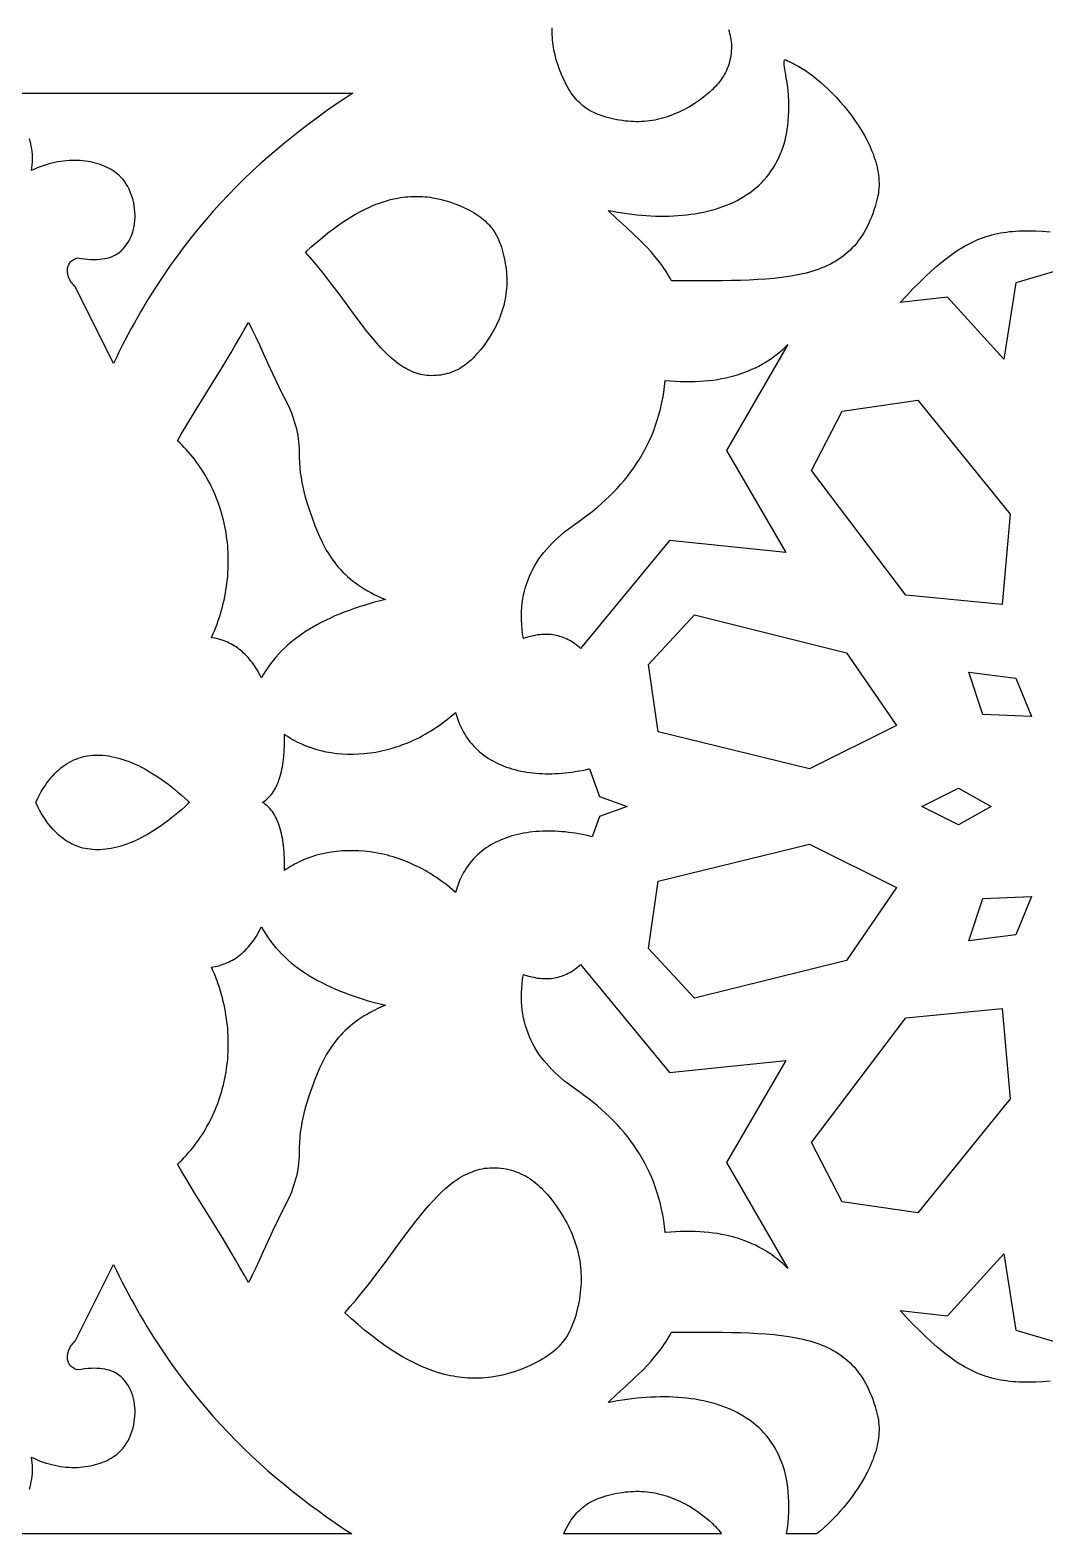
# Model space of a CAD drawing. Extents: x -575 to 575, y -425 to 425.
# Drawn here: x 411.7 to 468.1, y -365 to -281.5 of the extents above; entities that cross this region are included whole.
import ezdxf

# ---------------------------------------------------------------- set-up
doc = ezdxf.new("R2010")
doc.units = 0
doc.layers.add('LAYER_1', color=18, linetype='CONTINUOUS')

msp = doc.modelspace()

# ---------------------------------------------------------------- linework, layer by layer
at = {"layer": 'LAYER_1'}
for points in [[(450.505, -281.488), (450.543, -281.601), (450.577, -281.714), (450.607, -281.829), (450.631, -281.945), (450.651, -282.062), (450.665, -282.181), (450.674, -282.301), (450.678, -282.423), (450.676, -282.559), (450.67, -282.693), (450.658, -282.824), (450.642, -282.952), (450.621, -283.077), (450.595, -283.199), (450.564, -283.318), (450.529, -283.435), (450.489, -283.549), (450.445, -283.66), (450.397, -283.769), (450.345, -283.876), (450.289, -283.98), (450.229, -284.082), (450.165, -284.182), (450.098, -284.28), (450.026, -284.376), (449.952, -284.47), (449.874, -284.562), (449.793, -284.652), (449.708, -284.741), (449.621, -284.828), (449.437, -284.997), (449.242, -285.16), (449.037, -285.318), (448.823, -285.471), (448.6, -285.621), (448.339, -285.783), (448.207, -285.859), (448.075, -285.932), (447.941, -286.001), (447.807, -286.067), (447.672, -286.129), (447.536, -286.187), (447.4, -286.242), (447.262, -286.294), (447.124, -286.341), (446.984, -286.385), (446.844, -286.426), (446.703, -286.462), (446.561, -286.495), (446.417, -286.524), (446.273, -286.548), (446.128, -286.57), (445.982, -286.587), (445.836, -286.6), (445.688, -286.609), (445.539, -286.614), (445.389, -286.615), (445.238, -286.612), (445.086, -286.604), (444.932, -286.593), (444.778, -286.577), (444.623, -286.557), (444.467, -286.533), (444.309, -286.505), (444.151, -286.472), (443.991, -286.434), (443.699, -286.358), (443.546, -286.312), (443.388, -286.26), (443.228, -286.199), (443.065, -286.128), (442.901, -286.046), (442.736, -285.951), (442.572, -285.841), (442.49, -285.781), (442.409, -285.716), (442.328, -285.647), (442.248, -285.574), (442.168, -285.496), (442.089, -285.412), (442.011, -285.324), (441.934, -285.231), (441.858, -285.132), (441.784, -285.028), (441.711, -284.918), (441.639, -284.802), (441.569, -284.679), (441.5, -284.551), (441.364, -284.273), (441.24, -283.997), (441.13, -283.721), (441.033, -283.446), (440.949, -283.172), (440.878, -282.899), (440.821, -282.625), (440.797, -282.489), (440.776, -282.352), (440.759, -282.216), (440.746, -282.079), (440.735, -281.943), (440.728, -281.806), (440.724, -281.669), (440.724, -281.533), (440.727, -281.396)], [(410.18, -285.034), (429.644, -285.034), (429.157, -285.356), (428.674, -285.683), (428.193, -286.018), (427.716, -286.36), (427.243, -286.709), (426.773, -287.066), (426.308, -287.431), (425.846, -287.804), (425.389, -288.186), (424.936, -288.577), (424.487, -288.977), (424.043, -289.386), (423.604, -289.806), (423.169, -290.235), (422.74, -290.675), (422.316, -291.125), (421.897, -291.587), (421.484, -292.059), (421.077, -292.544), (420.675, -293.04), (420.279, -293.548), (419.889, -294.069), (419.506, -294.603), (419.129, -295.15), (418.758, -295.71), (418.575, -295.995), (418.394, -296.284), (418.215, -296.576), (418.037, -296.872), (417.861, -297.171), (417.687, -297.474), (417.514, -297.78), (417.343, -298.091), (417.175, -298.405), (417.008, -298.722), (416.842, -299.044), (416.679, -299.369), (416.518, -299.698), (416.358, -300.031), (414.248, -295.799), (414.194, -295.747), (414.144, -295.694), (414.097, -295.639), (414.053, -295.583), (414.012, -295.525), (413.974, -295.467), (413.94, -295.407), (413.91, -295.347), (413.883, -295.287), (413.859, -295.226), (413.839, -295.165), (413.823, -295.104), (413.811, -295.044), (413.802, -294.984), (413.797, -294.924), (413.796, -294.865), (413.799, -294.807), (413.806, -294.751), (413.817, -294.695), (413.832, -294.641), (413.852, -294.589), (413.875, -294.539), (413.903, -294.49), (413.936, -294.444), (413.972, -294.4), (414.013, -294.359), (414.059, -294.32), (414.109, -294.284), (414.164, -294.251), (414.224, -294.222), (414.288, -294.196), (414.357, -294.174), (414.557, -294.204), (414.75, -294.228), (414.933, -294.245), (415.109, -294.256), (415.277, -294.26), (415.437, -294.258), (415.59, -294.25), (415.735, -294.235), (415.873, -294.213), (416.005, -294.186), (416.129, -294.152), (416.247, -294.111), (416.358, -294.064), (416.463, -294.011), (416.563, -293.952), (416.656, -293.886), (416.777, -293.786), (416.889, -293.677), (416.992, -293.561), (417.085, -293.438), (417.17, -293.308), (417.246, -293.173), (417.314, -293.031), (417.373, -292.885), (417.423, -292.735), (417.465, -292.581), (417.499, -292.423), (417.524, -292.264), (417.541, -292.102), (417.55, -291.939), (417.552, -291.775), (417.545, -291.61), (417.531, -291.446), (417.509, -291.283), (417.479, -291.122), (417.442, -290.962), (417.397, -290.805), (417.345, -290.651), (417.286, -290.501), (417.22, -290.355), (417.147, -290.214), (417.067, -290.079), (416.98, -289.95), (416.886, -289.827), (416.786, -289.711), (416.679, -289.604), (416.566, -289.504), (416.446, -289.414), (416.339, -289.342), (416.229, -289.275), (416.114, -289.211), (415.997, -289.152), (415.875, -289.096), (415.75, -289.045), (415.622, -288.997), (415.492, -288.954), (415.358, -288.915), (415.221, -288.88), (415.082, -288.85), (414.94, -288.823), (414.796, -288.802), (414.65, -288.785), (414.501, -288.773), (414.351, -288.765), (414.199, -288.762), (414.046, -288.764), (413.89, -288.77), (413.734, -288.782), (413.576, -288.798), (413.417, -288.82), (413.258, -288.846), (413.097, -288.878), (412.936, -288.915), (412.774, -288.957), (412.612, -289.004), (412.449, -289.057), (412.287, -289.115), (412.125, -289.179), (411.962, -289.249), (411.8, -289.323), (411.826, -289.171), (411.845, -289.018), (411.856, -288.867), (411.861, -288.716), (411.859, -288.566), (411.851, -288.417), (411.838, -288.269), (411.818, -288.122), (411.792, -287.976), (411.762, -287.831), (411.726, -287.687), (411.685, -287.544)], [(474.364, -293.245), (466.47, -295.555), (465.808, -299.803), (462.669, -296.36), (460.047, -296.646), (460.415, -296.252), (460.771, -295.881), (461.115, -295.534), (461.45, -295.209), (461.775, -294.907), (462.093, -294.626), (462.405, -294.366), (462.559, -294.244), (462.712, -294.128), (462.864, -294.016), (463.015, -293.909), (463.166, -293.807), (463.316, -293.71), (463.465, -293.618), (463.615, -293.53), (463.765, -293.447), (463.914, -293.369), (464.064, -293.295), (464.215, -293.226), (464.366, -293.161), (464.518, -293.1), (464.671, -293.044), (464.825, -292.992), (464.98, -292.944), (465.136, -292.9), (465.294, -292.86), (465.454, -292.824), (465.616, -292.792), (465.78, -292.763), (465.946, -292.739), (466.114, -292.718), (466.285, -292.701), (466.458, -292.687), (466.635, -292.677), (466.814, -292.67), (466.996, -292.666), (467.182, -292.666), (467.564, -292.675), (467.961, -292.697), (468.374, -292.73)], [(468.374, -356.519), (467.961, -356.553), (467.564, -356.574), (467.182, -356.584), (466.996, -356.583), (466.814, -356.58), (466.635, -356.573), (466.458, -356.563), (466.285, -356.549), (466.114, -356.532), (465.946, -356.511), (465.78, -356.486), (465.616, -356.458), (465.454, -356.426), (465.294, -356.39), (465.136, -356.35), (464.98, -356.306), (464.825, -356.258), (464.671, -356.206), (464.518, -356.149), (464.366, -356.089), (464.215, -356.024), (464.064, -355.955), (463.914, -355.881), (463.765, -355.802), (463.615, -355.719), (463.465, -355.632), (463.316, -355.54), (463.166, -355.443), (463.015, -355.341), (462.864, -355.234), (462.712, -355.122), (462.559, -355.005), (462.405, -354.883), (462.093, -354.624), (461.775, -354.343), (461.45, -354.041), (461.115, -353.716), (460.771, -353.369), (460.415, -352.998), (460.047, -352.604), (462.669, -352.89), (465.808, -349.447), (466.47, -353.694), (474.364, -356.004)], [(411.685, -362.524), (411.726, -362.382), (411.762, -362.238), (411.792, -362.093), (411.818, -361.947), (411.838, -361.799), (411.851, -361.651), (411.859, -361.502), (411.861, -361.352), (411.856, -361.201), (411.845, -361.05), (411.826, -360.898), (411.8, -360.745), (411.962, -360.82), (412.125, -360.889), (412.287, -360.953), (412.449, -361.011), (412.612, -361.064), (412.774, -361.112), (412.936, -361.154), (413.097, -361.191), (413.258, -361.222), (413.417, -361.249), (413.576, -361.27), (413.734, -361.287), (413.89, -361.298), (414.046, -361.305), (414.199, -361.307), (414.351, -361.304), (414.501, -361.296), (414.65, -361.283), (414.796, -361.266), (414.94, -361.245), (415.082, -361.219), (415.221, -361.188), (415.358, -361.154), (415.492, -361.115), (415.622, -361.071), (415.75, -361.024), (415.875, -360.972), (415.997, -360.917), (416.114, -360.857), (416.229, -360.793), (416.339, -360.726), (416.446, -360.655), (416.566, -360.564), (416.679, -360.465), (416.786, -360.357), (416.886, -360.241), (416.98, -360.119), (417.067, -359.989), (417.147, -359.854), (417.22, -359.713), (417.286, -359.567), (417.345, -359.417), (417.397, -359.263), (417.442, -359.106), (417.479, -358.947), (417.509, -358.785), (417.531, -358.622), (417.545, -358.458), (417.552, -358.294), (417.55, -358.13), (417.541, -357.966), (417.524, -357.805), (417.499, -357.645), (417.465, -357.488), (417.423, -357.334), (417.373, -357.183), (417.314, -357.037), (417.246, -356.896), (417.17, -356.76), (417.085, -356.63), (416.992, -356.507), (416.889, -356.391), (416.777, -356.282), (416.656, -356.182), (416.563, -356.117), (416.463, -356.057), (416.358, -356.004), (416.247, -355.957), (416.129, -355.917), (416.005, -355.883), (415.873, -355.855), (415.735, -355.834), (415.59, -355.819), (415.437, -355.81), (415.277, -355.808), (415.109, -355.813), (414.933, -355.823), (414.75, -355.841), (414.557, -355.865), (414.357, -355.895), (414.288, -355.872), (414.224, -355.846), (414.164, -355.817), (414.109, -355.784), (414.059, -355.749), (414.013, -355.71), (413.972, -355.669), (413.936, -355.625), (413.903, -355.578), (413.875, -355.53), (413.852, -355.479), (413.832, -355.427), (413.817, -355.373), (413.806, -355.318), (413.799, -355.261), (413.796, -355.203), (413.797, -355.144), (413.802, -355.085), (413.811, -355.025), (413.823, -354.964), (413.839, -354.903), (413.859, -354.842), (413.883, -354.782), (413.91, -354.721), (413.94, -354.661), (413.974, -354.602), (414.012, -354.543), (414.053, -354.486), (414.097, -354.43), (414.144, -354.375), (414.194, -354.321), (414.248, -354.27), (416.358, -350.037), (416.518, -350.37), (416.679, -350.699), (416.842, -351.025), (417.008, -351.346), (417.175, -351.664), (417.343, -351.978), (417.514, -352.288), (417.687, -352.595), (417.861, -352.897), (418.037, -353.197), (418.215, -353.492), (418.394, -353.785), (418.575, -354.073), (418.758, -354.358), (419.129, -354.919), (419.506, -355.465), (419.889, -355.999), (420.279, -356.52), (420.675, -357.028), (421.077, -357.525), (421.484, -358.009), (421.897, -358.482), (422.316, -358.943), (422.74, -359.394), (423.169, -359.833), (423.604, -360.263), (424.043, -360.682), (424.487, -361.091), (424.936, -361.491), (425.389, -361.882), (425.846, -362.264), (426.308, -362.637), (426.773, -363.002), (427.243, -363.359), (427.716, -363.708), (428.193, -364.05), (428.674, -364.385), (429.157, -364.713), (429.592, -365), (410.209, -365)]]:
    msp.add_lwpolyline(points, dxfattribs=at)
for points in [[(453.696, -283.188), (453.739, -283.205), (453.789, -283.23), (453.916, -283.297), (453.991, -283.335), (454.076, -283.373), (454.241, -283.449), (454.416, -283.543), (454.601, -283.653), (454.795, -283.779), (454.996, -283.92), (455.203, -284.076), (455.415, -284.245), (455.63, -284.428), (455.848, -284.623), (456.067, -284.829), (456.286, -285.047), (456.504, -285.274), (456.72, -285.511), (456.932, -285.758), (457.139, -286.012), (457.341, -286.273), (457.535, -286.541), (457.721, -286.815), (457.898, -287.095), (458.063, -287.378), (458.217, -287.666), (458.289, -287.811), (458.358, -287.957), (458.423, -288.103), (458.484, -288.25), (458.542, -288.397), (458.595, -288.544), (458.644, -288.692), (458.689, -288.84), (458.73, -288.988), (458.765, -289.136), (458.796, -289.284), (458.822, -289.431), (458.843, -289.579), (458.859, -289.725), (458.87, -289.872), (458.874, -290.018), (458.874, -290.163), (458.867, -290.307), (458.854, -290.451), (458.836, -290.594), (458.811, -290.735), (458.779, -290.876), (458.721, -291.098), (458.659, -291.313), (458.594, -291.521), (458.524, -291.722), (458.451, -291.916), (458.373, -292.102), (458.292, -292.283), (458.207, -292.456), (458.118, -292.623), (458.025, -292.784), (457.929, -292.939), (457.828, -293.087), (457.724, -293.23), (457.616, -293.366), (457.504, -293.497), (457.388, -293.622), (457.268, -293.742), (457.145, -293.856), (457.017, -293.966), (456.886, -294.07), (456.751, -294.169), (456.612, -294.263), (456.469, -294.352), (456.323, -294.437), (456.173, -294.517), (456.018, -294.593), (455.861, -294.665), (455.699, -294.733), (455.533, -294.796), (455.364, -294.856), (455.191, -294.912), (455.014, -294.964), (454.833, -295.013), (454.648, -295.058), (454.46, -295.1), (454.267, -295.139), (454.071, -295.175), (453.872, -295.208), (453.461, -295.266), (453.035, -295.313), (452.593, -295.352), (452.137, -295.382), (451.666, -295.406), (451.179, -295.423), (450.678, -295.435), (450.161, -295.442), (449.63, -295.447), (447.354, -295.453), (447.273, -295.304), (447.189, -295.159), (447.103, -295.016), (447.013, -294.876), (446.921, -294.739), (446.827, -294.604), (446.632, -294.342), (446.427, -294.088), (446.215, -293.842), (445.995, -293.602), (445.77, -293.366), (445.538, -293.135), (445.301, -292.907), (444.817, -292.455), (444.321, -292.001), (443.822, -291.537), (444.09, -291.589), (444.357, -291.635), (444.623, -291.678), (444.889, -291.716), (445.153, -291.749), (445.416, -291.779), (445.678, -291.803), (445.938, -291.823), (446.197, -291.838), (446.454, -291.849), (446.709, -291.854), (446.962, -291.855), (447.213, -291.851), (447.461, -291.842), (447.707, -291.828), (447.95, -291.809), (448.191, -291.785), (448.428, -291.756), (448.663, -291.721), (448.894, -291.681), (449.122, -291.636), (449.346, -291.586), (449.567, -291.53), (449.784, -291.469), (449.997, -291.402), (450.206, -291.329), (450.41, -291.251), (450.611, -291.167), (450.806, -291.078), (450.997, -290.983), (451.184, -290.882), (451.365, -290.775), (451.541, -290.662), (451.712, -290.543), (451.878, -290.418), (452.038, -290.287), (452.192, -290.149), (452.341, -290.006), (452.483, -289.856), (452.62, -289.7), (452.75, -289.538), (452.874, -289.369), (452.991, -289.193), (453.102, -289.012), (453.206, -288.823), (453.302, -288.628), (453.392, -288.426), (453.474, -288.218), (453.549, -288.003), (453.617, -287.78), (453.677, -287.551), (453.729, -287.315), (453.773, -287.073), (453.808, -286.822), (453.836, -286.565), (453.855, -286.301), (453.865, -286.03), (453.867, -285.751), (453.86, -285.465), (453.844, -285.171), (453.819, -284.87), (453.785, -284.562), (453.741, -284.246), (453.687, -283.923), (453.632, -283.595), (453.614, -283.473), (453.604, -283.374), (453.601, -283.299), (453.605, -283.244), (453.616, -283.207), (453.624, -283.195), (453.635, -283.187), (453.647, -283.182), (453.662, -283.181)], [(433.254, -290.759), (433.391, -290.762), (433.527, -290.769), (433.664, -290.78), (433.8, -290.793), (433.937, -290.811), (434.073, -290.831), (434.21, -290.855), (434.483, -290.912), (434.757, -290.983), (435.031, -291.067), (435.306, -291.164), (435.581, -291.274), (435.858, -291.398), (436.135, -291.534), (436.264, -291.603), (436.386, -291.673), (436.502, -291.745), (436.612, -291.818), (436.717, -291.893), (436.816, -291.968), (436.909, -292.045), (436.997, -292.123), (437.08, -292.202), (437.158, -292.282), (437.232, -292.362), (437.301, -292.443), (437.365, -292.524), (437.426, -292.606), (437.535, -292.771), (437.63, -292.935), (437.713, -293.099), (437.783, -293.262), (437.844, -293.422), (437.897, -293.58), (437.942, -293.733), (438.019, -294.025), (438.056, -294.185), (438.089, -294.343), (438.118, -294.501), (438.142, -294.657), (438.162, -294.812), (438.178, -294.967), (438.189, -295.12), (438.196, -295.272), (438.199, -295.423), (438.199, -295.573), (438.193, -295.722), (438.184, -295.87), (438.171, -296.017), (438.154, -296.163), (438.133, -296.308), (438.108, -296.452), (438.079, -296.595), (438.047, -296.737), (438.01, -296.878), (437.97, -297.018), (437.926, -297.158), (437.878, -297.296), (437.827, -297.434), (437.772, -297.57), (437.713, -297.706), (437.651, -297.841), (437.585, -297.976), (437.516, -298.109), (437.444, -298.241), (437.368, -298.373), (437.205, -298.634), (437.056, -298.857), (436.902, -299.071), (436.744, -299.276), (436.581, -299.471), (436.412, -299.655), (436.325, -299.742), (436.237, -299.827), (436.147, -299.908), (436.055, -299.986), (435.961, -300.061), (435.865, -300.132), (435.767, -300.199), (435.667, -300.263), (435.565, -300.323), (435.461, -300.379), (435.354, -300.431), (435.245, -300.48), (435.133, -300.523), (435.019, -300.563), (434.903, -300.598), (434.783, -300.629), (434.661, -300.655), (434.536, -300.676), (434.409, -300.692), (434.278, -300.704), (434.144, -300.71), (434.007, -300.712), (433.886, -300.708), (433.765, -300.699), (433.647, -300.685), (433.529, -300.665), (433.413, -300.641), (433.299, -300.612), (433.185, -300.578), (433.073, -300.539), (432.962, -300.495), (432.852, -300.447), (432.743, -300.395), (432.635, -300.338), (432.528, -300.277), (432.421, -300.212), (432.316, -300.143), (432.211, -300.07), (432.107, -299.994), (432.004, -299.913), (431.799, -299.741), (431.596, -299.555), (431.394, -299.357), (431.194, -299.146), (430.994, -298.924), (430.794, -298.691), (430.594, -298.448), (430.394, -298.196), (430.192, -297.935), (429.784, -297.393), (428.937, -296.243), (428.49, -295.648), (428.26, -295.348), (428.024, -295.047), (427.783, -294.747), (427.535, -294.448), (427.281, -294.151), (427.019, -293.856), (427.336, -293.568), (427.649, -293.294), (427.959, -293.034), (428.265, -292.789), (428.568, -292.558), (428.868, -292.341), (429.166, -292.138), (429.46, -291.949), (429.752, -291.774), (430.042, -291.614), (430.329, -291.467), (430.615, -291.334), (430.898, -291.215), (431.18, -291.11), (431.46, -291.019), (431.739, -290.941), (432.017, -290.878), (432.155, -290.851), (432.293, -290.827), (432.431, -290.807), (432.568, -290.791), (432.706, -290.778), (432.843, -290.768), (432.98, -290.761), (433.117, -290.758)], [(423.957, -297.961), (424.062, -298.164), (424.261, -298.574), (424.458, -299.002), (424.667, -299.468), (424.904, -299.992), (425.183, -300.591), (425.519, -301.286), (425.714, -301.675), (425.928, -302.095), (426.01, -302.26), (426.089, -302.428), (426.163, -302.599), (426.233, -302.773), (426.299, -302.948), (426.36, -303.125), (426.416, -303.303), (426.467, -303.482), (426.512, -303.661), (426.552, -303.841), (426.586, -304.021), (426.614, -304.2), (426.637, -304.378), (426.652, -304.556), (426.662, -304.732), (426.664, -304.906), (426.667, -305.221), (426.68, -305.524), (426.702, -305.816), (426.732, -306.097), (426.77, -306.368), (426.815, -306.632), (426.867, -306.887), (426.926, -307.136), (426.99, -307.38), (427.059, -307.62), (427.132, -307.856), (427.21, -308.09), (427.374, -308.555), (427.547, -309.024), (427.669, -309.337), (427.8, -309.645), (427.941, -309.947), (428.015, -310.096), (428.093, -310.243), (428.175, -310.388), (428.26, -310.532), (428.349, -310.673), (428.442, -310.813), (428.539, -310.951), (428.641, -311.087), (428.747, -311.221), (428.858, -311.353), (428.974, -311.482), (429.096, -311.61), (429.223, -311.735), (429.355, -311.858), (429.494, -311.979), (429.638, -312.097), (429.789, -312.213), (429.946, -312.326), (430.11, -312.437), (430.281, -312.545), (430.459, -312.651), (430.644, -312.754), (430.836, -312.854), (431.037, -312.951), (431.245, -313.046), (431.461, -313.137), (431.158, -313.213), (430.859, -313.291), (430.565, -313.374), (430.277, -313.459), (429.993, -313.549), (429.715, -313.641), (429.443, -313.738), (429.175, -313.838), (428.914, -313.942), (428.658, -314.05), (428.407, -314.162), (428.162, -314.278), (427.923, -314.397), (427.69, -314.521), (427.463, -314.649), (427.242, -314.78), (427.027, -314.916), (426.818, -315.056), (426.615, -315.201), (426.418, -315.35), (426.228, -315.503), (426.044, -315.66), (425.867, -315.822), (425.696, -315.988), (425.532, -316.159), (425.375, -316.335), (425.225, -316.515), (425.081, -316.7), (424.944, -316.89), (424.814, -317.084), (424.692, -317.283), (424.576, -317.488), (424.507, -317.354), (424.437, -317.225), (424.366, -317.101), (424.293, -316.982), (424.219, -316.867), (424.144, -316.757), (424.067, -316.651), (423.99, -316.549), (423.911, -316.452), (423.83, -316.359), (423.749, -316.27), (423.666, -316.186), (423.583, -316.105), (423.498, -316.028), (423.412, -315.956), (423.325, -315.887), (423.237, -315.822), (423.148, -315.76), (423.058, -315.703), (422.966, -315.648), (422.874, -315.598), (422.781, -315.551), (422.687, -315.507), (422.592, -315.466), (422.496, -315.429), (422.399, -315.395), (422.202, -315.336), (422.003, -315.289), (421.8, -315.254), (421.882, -315.065), (421.961, -314.876), (422.036, -314.686), (422.107, -314.497), (422.174, -314.307), (422.237, -314.116), (422.296, -313.926), (422.352, -313.736), (422.403, -313.545), (422.451, -313.355), (422.495, -313.164), (422.535, -312.974), (422.571, -312.784), (422.604, -312.593), (422.633, -312.404), (422.658, -312.214), (422.68, -312.025), (422.698, -311.836), (422.712, -311.647), (422.723, -311.459), (422.73, -311.272), (422.733, -311.085), (422.733, -310.898), (422.73, -310.713), (422.722, -310.527), (422.712, -310.343), (422.698, -310.159), (422.68, -309.977), (422.659, -309.795), (422.635, -309.614), (422.607, -309.434), (422.576, -309.254), (422.541, -309.076), (422.503, -308.899), (422.462, -308.724), (422.417, -308.549), (422.37, -308.375), (422.319, -308.203), (422.264, -308.032), (422.207, -307.863), (422.146, -307.695), (422.082, -307.528), (422.015, -307.363), (421.945, -307.199), (421.871, -307.037), (421.795, -306.877), (421.716, -306.718), (421.633, -306.561), (421.547, -306.406), (421.459, -306.252), (421.367, -306.101), (421.272, -305.951), (421.175, -305.803), (421.074, -305.658), (420.971, -305.514), (420.865, -305.372), (420.755, -305.233), (420.643, -305.096), (420.528, -304.96), (420.411, -304.828), (420.29, -304.697), (420.167, -304.569), (420.041, -304.443), (419.912, -304.32), (420.136, -303.93), (420.369, -303.536), (420.853, -302.735), (421.87, -301.092), (422.384, -300.259), (422.891, -299.423), (423.139, -299.005), (423.381, -298.587), (423.617, -298.171), (423.846, -297.755)], [(450.406, -304.864), (453.698, -310.528), (447.231, -309.861), (442.294, -315.858), (442.213, -315.784), (442.131, -315.714), (442.048, -315.648), (441.963, -315.585), (441.878, -315.525), (441.791, -315.47), (441.703, -315.418), (441.614, -315.369), (441.524, -315.325), (441.432, -315.284), (441.339, -315.246), (441.246, -315.212), (441.151, -315.182), (441.054, -315.156), (440.957, -315.133), (440.858, -315.114), (440.759, -315.098), (440.658, -315.086), (440.555, -315.078), (440.452, -315.074), (440.347, -315.073), (440.242, -315.075), (440.135, -315.082), (440.027, -315.092), (439.917, -315.105), (439.807, -315.123), (439.695, -315.143), (439.582, -315.168), (439.353, -315.228), (439.119, -315.303), (439.081, -315.04), (439.051, -314.781), (439.031, -314.528), (439.02, -314.279), (439.017, -314.036), (439.023, -313.796), (439.038, -313.562), (439.061, -313.331), (439.093, -313.105), (439.134, -312.884), (439.183, -312.666), (439.24, -312.453), (439.305, -312.244), (439.379, -312.039), (439.46, -311.837), (439.55, -311.64), (439.648, -311.446), (439.753, -311.256), (439.866, -311.069), (439.988, -310.886), (440.116, -310.707), (440.253, -310.53), (440.397, -310.357), (440.548, -310.188), (440.707, -310.021), (440.873, -309.857), (441.046, -309.696), (441.226, -309.538), (441.414, -309.383), (441.609, -309.231), (441.81, -309.081), (442.019, -308.933), (442.273, -308.754), (442.523, -308.572), (442.767, -308.385), (443.007, -308.195), (443.24, -308.001), (443.468, -307.804), (443.691, -307.602), (443.907, -307.396), (444.118, -307.186), (444.322, -306.971), (444.52, -306.752), (444.712, -306.529), (444.897, -306.301), (445.076, -306.069), (445.247, -305.831), (445.412, -305.589), (445.57, -305.342), (445.72, -305.09), (445.864, -304.833), (445.999, -304.57), (446.127, -304.302), (446.248, -304.029), (446.36, -303.75), (446.465, -303.466), (446.561, -303.176), (446.649, -302.88), (446.729, -302.578), (446.8, -302.27), (446.862, -301.956), (446.916, -301.636), (446.961, -301.31), (446.996, -300.977), (447.287, -301.002), (447.573, -301.021), (447.853, -301.033), (448.127, -301.039), (448.396, -301.04), (448.66, -301.034), (448.918, -301.022), (449.171, -301.005), (449.419, -300.981), (449.662, -300.952), (449.9, -300.917), (450.132, -300.877), (450.36, -300.831), (450.583, -300.779), (450.801, -300.722), (451.014, -300.659), (451.222, -300.592), (451.426, -300.519), (451.625, -300.44), (451.819, -300.357), (452.009, -300.268), (452.195, -300.175), (452.376, -300.076), (452.552, -299.973), (452.725, -299.865), (452.893, -299.752), (453.057, -299.634), (453.217, -299.512), (453.372, -299.385), (453.524, -299.254), (453.672, -299.118), (453.815, -298.978)], [(466.166, -308.404), (465.709, -313.412), (460.355, -312.889), (455.132, -305.982), (456.832, -302.686), (461.031, -302.069)], [(457.074, -316.087), (459.839, -320.133), (455.017, -322.537), (446.613, -320.474), (446.075, -316.749), (448.628, -313.993)], [(466.477, -317.506), (467.336, -319.634), (464.646, -319.514), (463.87, -317.169)], [(435.404, -319.57), (435.457, -319.737), (435.516, -319.899), (435.579, -320.056), (435.647, -320.209), (435.72, -320.357), (435.798, -320.5), (435.88, -320.639), (435.966, -320.773), (436.057, -320.902), (436.153, -321.027), (436.252, -321.148), (436.356, -321.264), (436.463, -321.376), (436.574, -321.483), (436.689, -321.586), (436.808, -321.684), (436.931, -321.778), (437.057, -321.868), (437.186, -321.954), (437.319, -322.035), (437.455, -322.112), (437.594, -322.185), (437.736, -322.253), (437.881, -322.318), (438.029, -322.378), (438.18, -322.434), (438.333, -322.487), (438.489, -322.535), (438.648, -322.579), (438.809, -322.619), (438.972, -322.655), (439.137, -322.687), (439.304, -322.715), (439.474, -322.739), (439.645, -322.76), (439.818, -322.776), (439.993, -322.789), (440.17, -322.798), (440.348, -322.803), (440.527, -322.805), (440.708, -322.802), (440.89, -322.796), (441.074, -322.786), (441.258, -322.773), (441.443, -322.756), (441.629, -322.736), (441.816, -322.711), (442.004, -322.684), (442.192, -322.653), (442.381, -322.618), (442.57, -322.58), (442.76, -322.538), (442.802, -322.528), (443.34, -324.075), (444.894, -324.625), (443.34, -325.175), (442.949, -326.302), (442.76, -326.257), (442.57, -326.216), (442.381, -326.178), (442.192, -326.143), (442.004, -326.112), (441.816, -326.084), (441.629, -326.06), (441.443, -326.039), (441.258, -326.022), (441.074, -326.009), (440.89, -325.999), (440.708, -325.993), (440.527, -325.991), (440.348, -325.992), (440.17, -325.997), (439.993, -326.006), (439.818, -326.019), (439.645, -326.036), (439.474, -326.056), (439.304, -326.08), (439.137, -326.108), (438.972, -326.141), (438.809, -326.177), (438.648, -326.217), (438.489, -326.261), (438.333, -326.309), (438.18, -326.361), (438.029, -326.417), (437.881, -326.478), (437.736, -326.542), (437.594, -326.611), (437.455, -326.684), (437.319, -326.761), (437.186, -326.842), (437.057, -326.927), (436.931, -327.017), (436.808, -327.111), (436.689, -327.21), (436.574, -327.313), (436.463, -327.42), (436.356, -327.531), (436.252, -327.648), (436.153, -327.768), (436.057, -327.893), (435.966, -328.023), (435.88, -328.157), (435.798, -328.296), (435.72, -328.439), (435.647, -328.587), (435.579, -328.739), (435.516, -328.896), (435.457, -329.058), (435.404, -329.225), (435.355, -329.396), (435.207, -329.266), (435.057, -329.139), (434.906, -329.017), (434.754, -328.899), (434.601, -328.784), (434.447, -328.674), (434.292, -328.567), (434.136, -328.465), (433.979, -328.366), (433.821, -328.271), (433.663, -328.18), (433.504, -328.093), (433.345, -328.009), (433.185, -327.93), (433.024, -327.854), (432.863, -327.781), (432.702, -327.713), (432.541, -327.648), (432.379, -327.586), (432.217, -327.529), (432.055, -327.475), (431.893, -327.424), (431.731, -327.377), (431.569, -327.333), (431.408, -327.293), (431.246, -327.257), (431.085, -327.224), (430.924, -327.194), (430.603, -327.145), (430.284, -327.109), (429.968, -327.086), (429.655, -327.076), (429.345, -327.078), (429.039, -327.094), (428.737, -327.121), (428.44, -327.161), (428.149, -327.213), (427.863, -327.277), (427.584, -327.352), (427.311, -327.438), (427.046, -327.536), (426.916, -327.589), (426.789, -327.644), (426.663, -327.702), (426.539, -327.763), (426.418, -327.827), (426.299, -327.893), (426.182, -327.962), (426.067, -328.034), (425.955, -328.108), (425.845, -328.184), (425.852, -327.863), (425.849, -327.549), (425.837, -327.242), (425.815, -326.945), (425.783, -326.658), (425.74, -326.381), (425.714, -326.247), (425.686, -326.116), (425.655, -325.988), (425.621, -325.864), (425.584, -325.742), (425.544, -325.625), (425.501, -325.511), (425.455, -325.4), (425.406, -325.293), (425.354, -325.191), (425.299, -325.092), (425.24, -324.998), (425.178, -324.907), (425.113, -324.822), (425.044, -324.74), (424.972, -324.664), (424.897, -324.592), (424.818, -324.524), (424.735, -324.462), (424.649, -324.405), (424.625, -324.405), (424.637, -324.398), (424.625, -324.39), (424.649, -324.39), (424.735, -324.333), (424.818, -324.271), (424.897, -324.204), (424.972, -324.132), (425.044, -324.055), (425.113, -323.974), (425.178, -323.888), (425.24, -323.798), (425.299, -323.703), (425.354, -323.605), (425.406, -323.502), (425.455, -323.395), (425.501, -323.285), (425.544, -323.171), (425.584, -323.053), (425.621, -322.932), (425.655, -322.807), (425.686, -322.679), (425.714, -322.548), (425.74, -322.414), (425.783, -322.138), (425.815, -321.85), (425.837, -321.553), (425.849, -321.247), (425.852, -320.933), (425.845, -320.612), (425.955, -320.688), (426.067, -320.762), (426.182, -320.833), (426.299, -320.902), (426.418, -320.968), (426.539, -321.032), (426.663, -321.093), (426.789, -321.151), (426.916, -321.207), (427.046, -321.26), (427.311, -321.357), (427.584, -321.444), (427.863, -321.519), (428.149, -321.582), (428.44, -321.634), (428.737, -321.674), (429.039, -321.702), (429.345, -321.717), (429.655, -321.72), (429.968, -321.71), (430.284, -321.687), (430.603, -321.651), (430.924, -321.602), (431.085, -321.572), (431.246, -321.539), (431.408, -321.502), (431.569, -321.462), (431.731, -321.418), (431.893, -321.371), (432.055, -321.321), (432.217, -321.267), (432.379, -321.209), (432.541, -321.148), (432.702, -321.083), (432.863, -321.014), (433.024, -320.942), (433.185, -320.866), (433.345, -320.786), (433.504, -320.703), (433.663, -320.615), (433.821, -320.524), (433.979, -320.429), (434.136, -320.331), (434.292, -320.228), (434.447, -320.122), (434.601, -320.011), (434.754, -319.897), (434.906, -319.778), (435.057, -319.656), (435.207, -319.53), (435.355, -319.399)], [(415.624, -321.774), (415.772, -321.783), (415.923, -321.798), (416.076, -321.818), (416.232, -321.844), (416.391, -321.877), (416.552, -321.915), (416.715, -321.96), (416.881, -322.01), (417.049, -322.067), (417.218, -322.13), (417.39, -322.199), (417.564, -322.275), (417.739, -322.357), (417.916, -322.445), (418.095, -322.539), (418.275, -322.64), (418.456, -322.747), (418.638, -322.86), (418.822, -322.98), (419.006, -323.105), (419.191, -323.237), (419.377, -323.375), (419.563, -323.519), (419.75, -323.67), (419.937, -323.826), (420.125, -323.989), (420.313, -324.157), (420.5, -324.331), (420.569, -324.398), (420.5, -324.464), (420.313, -324.638), (420.125, -324.807), (419.937, -324.969), (419.75, -325.126), (419.563, -325.276), (419.377, -325.42), (419.191, -325.558), (419.006, -325.69), (418.822, -325.816), (418.638, -325.935), (418.456, -326.049), (418.275, -326.156), (418.095, -326.256), (417.916, -326.351), (417.739, -326.439), (417.564, -326.521), (417.39, -326.596), (417.218, -326.665), (417.049, -326.728), (416.881, -326.785), (416.715, -326.836), (416.552, -326.88), (416.391, -326.919), (416.232, -326.951), (416.076, -326.977), (415.923, -326.998), (415.772, -327.012), (415.624, -327.021), (415.478, -327.025), (415.335, -327.022), (415.194, -327.014), (415.056, -327.001), (414.921, -326.982), (414.787, -326.957), (414.656, -326.928), (414.527, -326.892), (414.4, -326.852), (414.275, -326.805), (414.151, -326.753), (414.028, -326.695), (413.908, -326.631), (413.788, -326.561), (413.67, -326.485), (413.552, -326.402), (413.436, -326.312), (413.321, -326.216), (413.207, -326.112), (413.095, -326.001), (412.983, -325.882), (412.873, -325.755), (412.764, -325.62), (412.657, -325.477), (412.552, -325.325), (412.448, -325.166), (412.347, -324.997), (412.247, -324.82), (412.15, -324.634), (412.055, -324.438), (412.037, -324.398), (412.055, -324.357), (412.15, -324.162), (412.247, -323.976), (412.347, -323.798), (412.448, -323.63), (412.552, -323.47), (412.657, -323.319), (412.764, -323.176), (412.873, -323.041), (412.983, -322.914), (413.095, -322.795), (413.207, -322.684), (413.321, -322.58), (413.436, -322.483), (413.552, -322.393), (413.67, -322.31), (413.788, -322.234), (413.908, -322.164), (414.028, -322.1), (414.151, -322.042), (414.275, -321.99), (414.4, -321.944), (414.527, -321.903), (414.656, -321.868), (414.787, -321.838), (414.921, -321.814), (415.056, -321.795), (415.194, -321.781), (415.335, -321.773), (415.478, -321.771)], [(465.104, -324.625), (463.296, -325.645), (461.244, -324.625), (463.296, -323.605)], [(459.839, -329.117), (457.074, -333.163), (448.628, -335.257), (446.075, -332.501), (446.613, -328.775), (455.017, -326.713)], [(466.477, -331.744), (463.87, -332.081), (464.646, -329.736), (467.336, -329.616)], [(424.692, -331.512), (424.814, -331.711), (424.944, -331.906), (425.081, -332.095), (425.225, -332.28), (425.375, -332.461), (425.532, -332.636), (425.696, -332.807), (425.867, -332.973), (426.044, -333.135), (426.228, -333.293), (426.418, -333.446), (426.615, -333.595), (426.818, -333.739), (427.027, -333.879), (427.242, -334.015), (427.463, -334.147), (427.69, -334.275), (427.923, -334.398), (428.162, -334.518), (428.407, -334.634), (428.658, -334.745), (428.914, -334.853), (429.175, -334.957), (429.443, -335.057), (429.715, -335.154), (429.993, -335.247), (430.277, -335.336), (430.565, -335.422), (430.859, -335.504), (431.158, -335.583), (431.461, -335.658), (431.245, -335.75), (431.037, -335.844), (430.836, -335.942), (430.644, -336.042), (430.459, -336.145), (430.281, -336.25), (430.11, -336.359), (429.946, -336.469), (429.789, -336.583), (429.638, -336.699), (429.494, -336.817), (429.355, -336.938), (429.223, -337.06), (429.096, -337.186), (428.974, -337.313), (428.858, -337.443), (428.747, -337.575), (428.641, -337.709), (428.539, -337.844), (428.442, -337.982), (428.349, -338.122), (428.26, -338.264), (428.175, -338.407), (428.093, -338.552), (428.015, -338.699), (427.941, -338.848), (427.8, -339.15), (427.669, -339.458), (427.547, -339.772), (427.374, -340.24), (427.21, -340.705), (427.132, -340.939), (427.059, -341.176), (426.99, -341.415), (426.926, -341.659), (426.867, -341.908), (426.815, -342.164), (426.77, -342.427), (426.732, -342.698), (426.702, -342.979), (426.68, -343.271), (426.667, -343.574), (426.664, -343.89), (426.662, -344.064), (426.652, -344.24), (426.637, -344.417), (426.614, -344.596), (426.586, -344.775), (426.552, -344.954), (426.512, -345.134), (426.467, -345.314), (426.416, -345.493), (426.36, -345.671), (426.299, -345.848), (426.233, -346.023), (426.163, -346.196), (426.089, -346.367), (426.01, -346.535), (425.928, -346.701), (425.714, -347.121), (425.519, -347.51), (425.183, -348.204), (424.904, -348.804), (424.667, -349.327), (424.458, -349.794), (424.261, -350.222), (424.062, -350.631), (423.957, -350.834), (423.846, -351.04), (423.617, -350.625), (423.381, -350.208), (423.139, -349.791), (422.891, -349.372), (422.384, -348.536), (421.87, -347.703), (420.853, -346.061), (420.369, -345.259), (420.136, -344.865), (419.912, -344.476), (420.041, -344.352), (420.167, -344.227), (420.29, -344.098), (420.411, -343.968), (420.528, -343.835), (420.643, -343.7), (420.755, -343.563), (420.865, -343.423), (420.971, -343.282), (421.074, -343.138), (421.175, -342.992), (421.272, -342.844), (421.367, -342.695), (421.459, -342.543), (421.547, -342.39), (421.633, -342.234), (421.716, -342.077), (421.795, -341.919), (421.871, -341.758), (421.945, -341.596), (422.015, -341.433), (422.082, -341.267), (422.146, -341.101), (422.207, -340.933), (422.264, -340.763), (422.319, -340.592), (422.37, -340.42), (422.417, -340.247), (422.462, -340.072), (422.503, -339.896), (422.541, -339.719), (422.576, -339.541), (422.607, -339.362), (422.635, -339.182), (422.659, -339.001), (422.68, -338.819), (422.698, -338.636), (422.712, -338.452), (422.722, -338.268), (422.73, -338.083), (422.733, -337.897), (422.733, -337.711), (422.73, -337.524), (422.723, -337.336), (422.712, -337.148), (422.698, -336.96), (422.68, -336.771), (422.658, -336.581), (422.633, -336.392), (422.604, -336.202), (422.571, -336.012), (422.535, -335.822), (422.495, -335.631), (422.451, -335.441), (422.403, -335.25), (422.352, -335.06), (422.296, -334.87), (422.237, -334.679), (422.174, -334.489), (422.107, -334.299), (422.036, -334.109), (421.961, -333.92), (421.882, -333.731), (421.8, -333.542), (422.003, -333.506), (422.202, -333.459), (422.399, -333.4), (422.496, -333.366), (422.592, -333.329), (422.687, -333.289), (422.781, -333.245), (422.874, -333.198), (422.966, -333.147), (423.058, -333.093), (423.148, -333.035), (423.237, -332.974), (423.325, -332.909), (423.412, -332.84), (423.498, -332.767), (423.583, -332.69), (423.666, -332.61), (423.749, -332.525), (423.83, -332.436), (423.911, -332.343), (423.99, -332.246), (424.067, -332.145), (424.144, -332.039), (424.219, -331.929), (424.293, -331.814), (424.366, -331.694), (424.437, -331.57), (424.507, -331.441), (424.576, -331.308)], [(447.231, -339.389), (453.698, -338.722), (450.406, -344.386), (453.815, -350.272), (453.672, -350.132), (453.524, -349.996), (453.372, -349.865), (453.217, -349.738), (453.057, -349.615), (452.893, -349.498), (452.725, -349.385), (452.552, -349.277), (452.376, -349.173), (452.195, -349.075), (452.009, -348.981), (451.819, -348.893), (451.625, -348.81), (451.426, -348.731), (451.222, -348.658), (451.014, -348.59), (450.801, -348.528), (450.583, -348.471), (450.36, -348.419), (450.132, -348.373), (449.9, -348.333), (449.662, -348.298), (449.419, -348.269), (449.171, -348.245), (448.918, -348.228), (448.66, -348.216), (448.396, -348.21), (448.127, -348.21), (447.853, -348.217), (447.573, -348.229), (447.287, -348.248), (446.996, -348.273), (446.961, -347.94), (446.916, -347.614), (446.862, -347.294), (446.8, -346.98), (446.729, -346.672), (446.649, -346.37), (446.561, -346.074), (446.465, -345.784), (446.36, -345.5), (446.248, -345.221), (446.127, -344.948), (445.999, -344.68), (445.864, -344.417), (445.72, -344.16), (445.57, -343.908), (445.412, -343.661), (445.247, -343.418), (445.076, -343.181), (444.897, -342.949), (444.712, -342.721), (444.52, -342.497), (444.322, -342.279), (444.118, -342.064), (443.907, -341.854), (443.691, -341.648), (443.468, -341.446), (443.24, -341.248), (443.007, -341.055), (442.767, -340.864), (442.523, -340.678), (442.273, -340.495), (442.019, -340.316), (441.81, -340.169), (441.609, -340.019), (441.414, -339.867), (441.226, -339.711), (441.046, -339.554), (440.873, -339.393), (440.707, -339.229), (440.548, -339.062), (440.397, -338.892), (440.253, -338.719), (440.116, -338.543), (439.988, -338.363), (439.866, -338.18), (439.753, -337.994), (439.648, -337.804), (439.55, -337.61), (439.46, -337.412), (439.379, -337.211), (439.305, -337.006), (439.24, -336.797), (439.183, -336.583), (439.134, -336.366), (439.093, -336.144), (439.061, -335.918), (439.038, -335.688), (439.023, -335.453), (439.017, -335.214), (439.02, -334.97), (439.031, -334.722), (439.051, -334.468), (439.081, -334.21), (439.119, -333.947), (439.353, -334.022), (439.582, -334.082), (439.695, -334.106), (439.807, -334.127), (439.917, -334.144), (440.027, -334.158), (440.135, -334.168), (440.242, -334.174), (440.347, -334.177), (440.452, -334.176), (440.555, -334.172), (440.658, -334.163), (440.759, -334.151), (440.858, -334.136), (440.957, -334.117), (441.054, -334.094), (441.151, -334.068), (441.246, -334.037), (441.339, -334.004), (441.432, -333.966), (441.524, -333.925), (441.614, -333.88), (441.703, -333.832), (441.791, -333.78), (441.878, -333.725), (441.963, -333.665), (442.048, -333.602), (442.131, -333.536), (442.213, -333.466), (442.294, -333.392)], [(466.166, -340.846), (461.031, -347.181), (456.832, -346.564), (455.132, -343.267), (460.355, -336.361), (465.709, -335.838)], [(437.567, -344.677), (437.724, -344.685), (437.877, -344.698), (438.027, -344.718), (438.174, -344.743), (438.317, -344.773), (438.457, -344.809), (438.594, -344.85), (438.728, -344.897), (438.859, -344.948), (438.987, -345.005), (439.112, -345.066), (439.235, -345.132), (439.355, -345.202), (439.472, -345.277), (439.587, -345.357), (439.699, -345.44), (439.81, -345.528), (439.918, -345.619), (440.023, -345.714), (440.127, -345.814), (440.229, -345.916), (440.428, -346.132), (440.619, -346.361), (440.805, -346.601), (440.985, -346.853), (441.161, -347.115), (441.351, -347.421), (441.44, -347.576), (441.526, -347.731), (441.607, -347.888), (441.684, -348.045), (441.757, -348.204), (441.826, -348.363), (441.89, -348.524), (441.95, -348.685), (442.006, -348.848), (442.058, -349.012), (442.105, -349.176), (442.148, -349.342), (442.186, -349.509), (442.22, -349.677), (442.25, -349.846), (442.274, -350.016), (442.294, -350.187), (442.31, -350.36), (442.32, -350.534), (442.326, -350.709), (442.328, -350.885), (442.324, -351.062), (442.315, -351.24), (442.302, -351.42), (442.283, -351.601), (442.26, -351.783), (442.231, -351.967), (442.198, -352.152), (442.159, -352.338), (442.115, -352.525), (442.026, -352.868), (441.972, -353.048), (441.911, -353.233), (441.839, -353.421), (441.756, -353.612), (441.659, -353.805), (441.548, -353.998), (441.419, -354.191), (441.348, -354.287), (441.272, -354.383), (441.191, -354.478), (441.105, -354.572), (441.013, -354.666), (440.916, -354.758), (440.813, -354.85), (440.703, -354.94), (440.587, -355.029), (440.464, -355.116), (440.335, -355.202), (440.199, -355.287), (440.055, -355.369), (439.904, -355.45), (439.578, -355.61), (439.254, -355.755), (438.93, -355.884), (438.608, -355.998), (438.286, -356.097), (437.965, -356.18), (437.644, -356.247), (437.484, -356.275), (437.324, -356.299), (437.163, -356.319), (437.003, -356.335), (436.843, -356.348), (436.682, -356.356), (436.522, -356.36), (436.361, -356.361), (436.2, -356.357), (436.039, -356.349), (435.878, -356.338), (435.717, -356.322), (435.555, -356.303), (435.394, -356.279), (435.231, -356.252), (435.069, -356.22), (434.743, -356.145), (434.416, -356.054), (434.087, -355.947), (433.756, -355.824), (433.424, -355.684), (433.089, -355.528), (432.751, -355.356), (432.411, -355.168), (432.068, -354.962), (431.722, -354.741), (431.373, -354.503), (431.021, -354.248), (430.665, -353.977), (430.305, -353.689), (429.942, -353.384), (429.574, -353.062), (429.202, -352.724), (429.509, -352.378), (429.808, -352.029), (430.099, -351.678), (430.382, -351.325), (430.659, -350.972), (430.93, -350.62), (431.454, -349.922), (432.449, -348.571), (432.927, -347.935), (433.164, -347.629), (433.399, -347.333), (433.634, -347.048), (433.868, -346.775), (434.103, -346.514), (434.338, -346.266), (434.575, -346.033), (434.813, -345.815), (435.054, -345.613), (435.175, -345.519), (435.297, -345.428), (435.42, -345.343), (435.544, -345.262), (435.669, -345.185), (435.795, -345.114), (435.922, -345.047), (436.05, -344.986), (436.179, -344.93), (436.309, -344.879), (436.441, -344.833), (436.574, -344.793), (436.709, -344.759), (436.845, -344.73), (436.983, -344.707), (437.122, -344.691), (437.263, -344.68), (437.406, -344.676)], [(449.63, -353.803), (450.161, -353.807), (450.678, -353.815), (451.179, -353.827), (451.666, -353.844), (452.137, -353.867), (452.593, -353.898), (453.035, -353.936), (453.461, -353.984), (453.872, -354.042), (454.071, -354.075), (454.267, -354.111), (454.46, -354.15), (454.648, -354.192), (454.833, -354.237), (455.014, -354.286), (455.191, -354.338), (455.364, -354.394), (455.533, -354.454), (455.699, -354.517), (455.861, -354.585), (456.018, -354.656), (456.173, -354.732), (456.323, -354.813), (456.469, -354.897), (456.612, -354.987), (456.751, -355.081), (456.886, -355.18), (457.017, -355.284), (457.145, -355.393), (457.268, -355.508), (457.388, -355.627), (457.504, -355.753), (457.616, -355.883), (457.724, -356.02), (457.828, -356.163), (457.929, -356.311), (458.025, -356.465), (458.118, -356.626), (458.207, -356.793), (458.292, -356.967), (458.373, -357.147), (458.451, -357.334), (458.524, -357.528), (458.594, -357.728), (458.659, -357.936), (458.721, -358.151), (458.779, -358.374), (458.811, -358.514), (458.836, -358.656), (458.854, -358.799), (458.867, -358.942), (458.874, -359.087), (458.874, -359.232), (458.87, -359.378), (458.859, -359.524), (458.843, -359.671), (458.822, -359.818), (458.796, -359.966), (458.765, -360.114), (458.73, -360.262), (458.689, -360.41), (458.644, -360.558), (458.595, -360.705), (458.542, -360.853), (458.484, -361), (458.423, -361.147), (458.358, -361.293), (458.289, -361.439), (458.217, -361.584), (458.063, -361.871), (457.898, -362.155), (457.721, -362.434), (457.535, -362.709), (457.341, -362.977), (457.139, -363.238), (456.932, -363.492), (456.72, -363.738), (456.504, -363.975), (456.286, -364.203), (456.067, -364.421), (455.848, -364.627), (455.63, -364.822), (455.42, -365), (453.741, -365), (453.785, -364.688), (453.819, -364.379), (453.844, -364.078), (453.86, -363.785), (453.867, -363.499), (453.865, -363.22), (453.855, -362.948), (453.836, -362.684), (453.808, -362.427), (453.773, -362.177), (453.729, -361.934), (453.677, -361.698), (453.617, -361.469), (453.549, -361.247), (453.474, -361.032), (453.392, -360.823), (453.302, -360.621), (453.206, -360.426), (453.102, -360.238), (452.991, -360.056), (452.874, -359.881), (452.75, -359.712), (452.62, -359.55), (452.483, -359.393), (452.341, -359.244), (452.192, -359.1), (452.038, -358.963), (451.878, -358.832), (451.712, -358.707), (451.541, -358.588), (451.365, -358.475), (451.184, -358.368), (450.997, -358.267), (450.806, -358.172), (450.611, -358.082), (450.41, -357.998), (450.206, -357.92), (449.997, -357.848), (449.784, -357.781), (449.567, -357.72), (449.346, -357.664), (449.122, -357.613), (448.894, -357.568), (448.663, -357.529), (448.428, -357.494), (448.191, -357.465), (447.95, -357.441), (447.707, -357.422), (447.461, -357.408), (447.213, -357.399), (446.962, -357.395), (446.709, -357.395), (446.454, -357.401), (446.197, -357.412), (445.938, -357.427), (445.678, -357.447), (445.416, -357.471), (445.153, -357.5), (444.889, -357.534), (444.623, -357.572), (444.357, -357.614), (444.09, -357.661), (443.822, -357.712), (444.321, -357.248), (444.817, -356.795), (445.301, -356.343), (445.538, -356.114), (445.77, -355.883), (445.995, -355.648), (446.215, -355.408), (446.427, -355.161), (446.632, -354.908), (446.827, -354.645), (446.921, -354.511), (447.013, -354.374), (447.103, -354.234), (447.189, -354.091), (447.273, -353.946), (447.354, -353.797)], [(445.539, -362.636), (445.688, -362.641), (445.836, -362.65), (445.982, -362.663), (446.128, -362.68), (446.273, -362.701), (446.417, -362.726), (446.561, -362.755), (446.703, -362.788), (446.844, -362.824), (446.984, -362.864), (447.124, -362.908), (447.262, -362.956), (447.4, -363.007), (447.536, -363.062), (447.672, -363.121), (447.807, -363.183), (447.941, -363.249), (448.075, -363.318), (448.207, -363.391), (448.339, -363.467), (448.6, -363.629), (448.823, -363.778), (449.037, -363.932), (449.242, -364.09), (449.437, -364.253), (449.621, -364.422), (449.708, -364.509), (449.793, -364.597), (449.874, -364.688), (449.952, -364.78), (450.026, -364.874), (450.098, -364.969), (450.119, -365), (441.353, -365), (441.364, -364.977), (441.5, -364.699), (441.569, -364.57), (441.639, -364.448), (441.711, -364.332), (441.784, -364.222), (441.858, -364.117), (441.934, -364.019), (442.011, -363.925), (442.089, -363.837), (442.168, -363.754), (442.248, -363.676), (442.328, -363.603), (442.409, -363.534), (442.49, -363.469), (442.572, -363.408), (442.736, -363.299), (442.901, -363.204), (443.065, -363.122), (443.228, -363.051), (443.388, -362.99), (443.546, -362.937), (443.699, -362.892), (443.991, -362.816), (444.151, -362.778), (444.309, -362.745), (444.467, -362.717), (444.623, -362.692), (444.778, -362.672), (444.932, -362.657), (445.086, -362.645), (445.238, -362.638), (445.389, -362.635)]]:
    msp.add_lwpolyline(points, close=True, dxfattribs=at)

doc.saveas('drawing.dxf')
